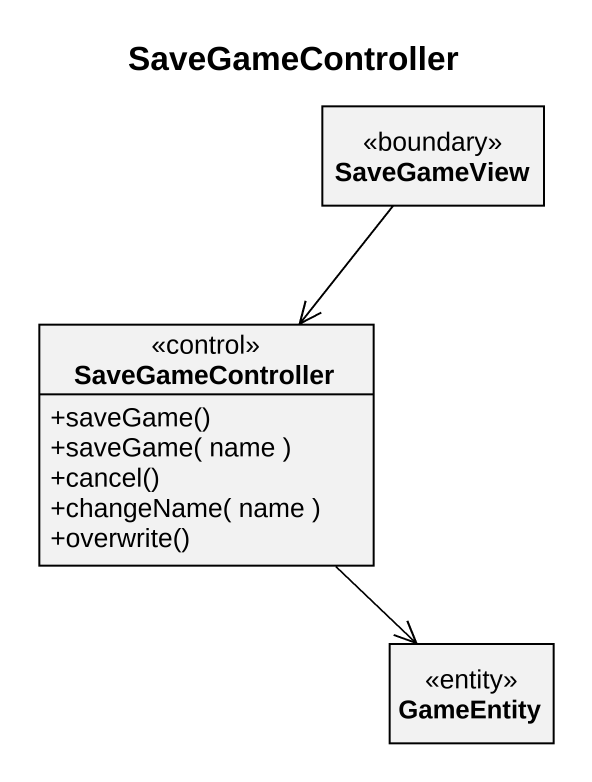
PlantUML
@startuml
title SaveGameController
hide circle
hide empty members
skinparam classAttributeIconSize 0
class SaveGameView <<boundary>>
class SaveGameController <<control>> {
  +saveGame()
  +saveGame( name )
  +cancel()
  +changeName( name )
  +overwrite()
}
class GameEntity <<entity>>
SaveGameView -- SaveGameController
SaveGameView --> SaveGameController
SaveGameController --> GameEntity
SaveGameController --> GameEntity
SaveGameController -- GameEntity
@enduml
